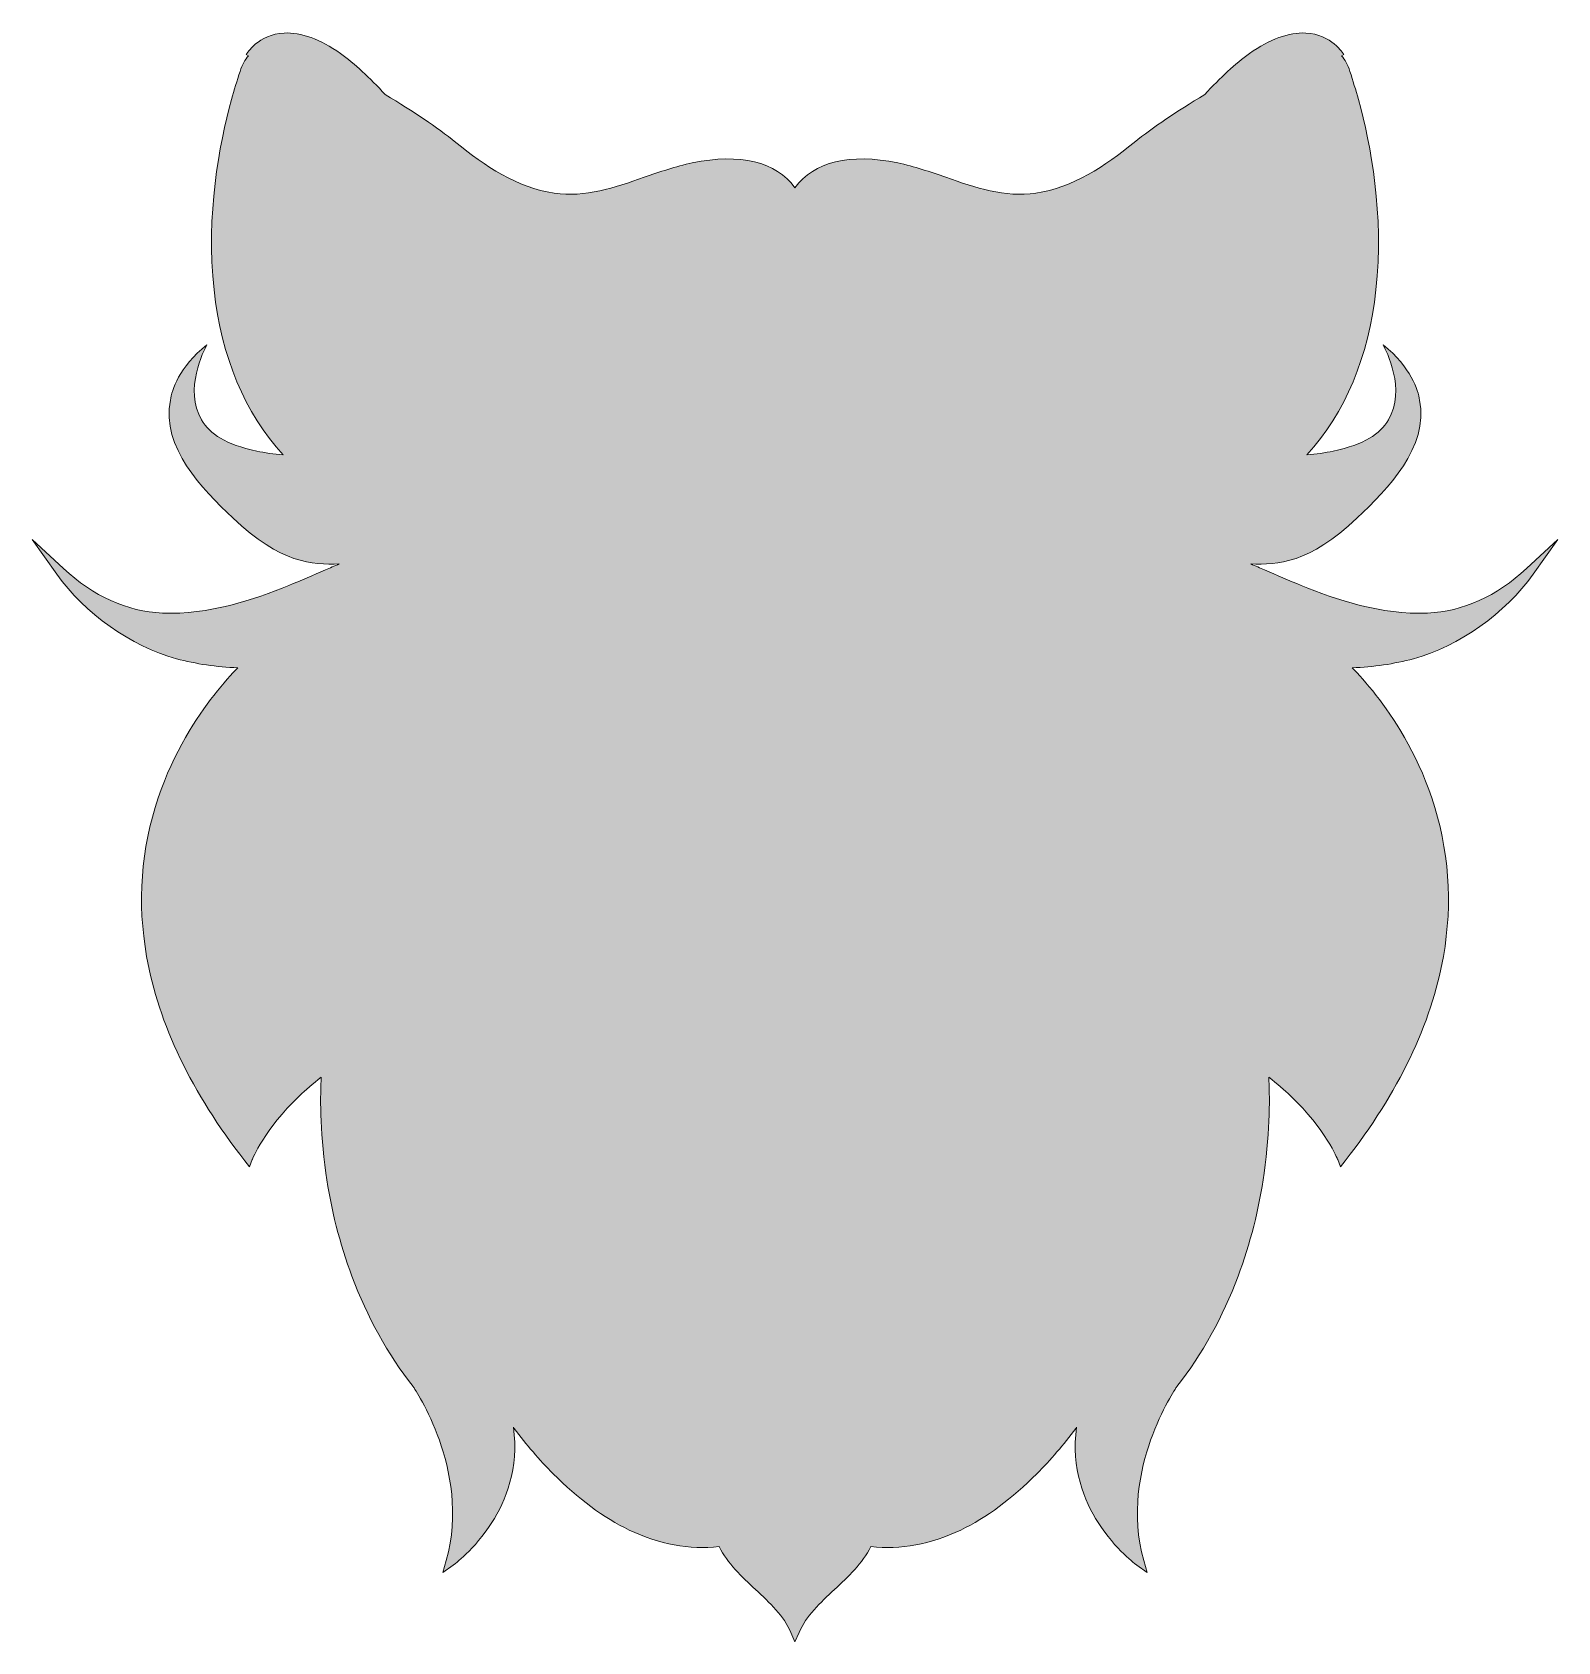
# Model space of a CAD drawing. Extents: x 126 to 2875, y -2951 to -49.
import ezdxf

# ---------------------------------------------------------------- set-up
doc = ezdxf.new("R2010")
doc.units = 0
doc.header["$MEASUREMENT"] = 0
doc.layers.add('Layer 1', color=7, linetype='Continuous')

msp = doc.modelspace()

# ---------------------------------------------------------------- hatches: boundary and pattern name
at = {"layer": 'Layer 1', "true_color": 0x002751}
h = msp.add_hatch(color=158, dxfattribs=at)
h.dxf.hatch_style = 2
edge = h.paths.add_edge_path()
edge.add_spline(control_points=[(2818.5, -1015.7), (2765.3, -1065.5), (2703.6, -1093.3), (2640.2, -1096.1), (2556.7, -1099.9), (2474.7, -1071.5), (2412.6, -1046.3), (2390.5, -1037.3), (2368.1, -1027.6), (2346.5, -1018.2), (2338.3, -1014.7), (2330, -1011.1), (2321.7, -1007.5), (2370.5, -1008.4), (2426.3, -1007.2), (2513.1, -924.6), (2568.8, -871.7), (2642.2, -798.1), (2625.8, -711.9), (2622.5, -694.5), (2611.1, -653.1), (2560.1, -612.5), (2565.4, -622.4), (2601.9, -692.9), (2569.5, -747.7), (2554.2, -773.7), (2526.8, -791.7), (2470, -804), (2455.6, -807.1), (2439.9, -809.4), (2422.8, -811), (2491.9, -734.8), (2533.7, -634.6), (2547.1, -513), (2561.9, -378.4), (2538.1, -252.2), (2515.5, -170.1), (2510.8, -153.2), (2505.7, -136.2), (2500.2, -119.6), (2496.1, -107.3), (2491, -97.9), (2485, -91.3), (2485, -91.3), (2489.1, -88.9), (2489.1, -88.9), (2488.2, -87.4), (2467.5, -52.8), (2420.6, -50.3), (2390.2, -48.8), (2356.1, -61.3), (2319.2, -87.4), (2293.7, -105.5), (2266.8, -130.2), (2238.6, -161.3), (2186.9, -192), (2146.5, -219.4), (2111.3, -247.6), (2059, -289.5), (2001.4, -329.6), (1934.4, -339), (1877.5, -346.9), (1826.3, -329.2), (1772.1, -310.4), (1744.2, -300.7), (1715.2, -290.7), (1685.5, -284.5), (1598.6, -266.6), (1534.9, -282), (1500.3, -329.1), (1465.7, -282), (1402, -266.6), (1315.1, -284.5), (1285.4, -290.7), (1256.5, -300.7), (1228.5, -310.4), (1174.3, -329.2), (1123.2, -346.9), (1066.3, -339), (999.3, -329.6), (941.6, -289.5), (889.3, -247.6), (854.2, -219.4), (813.7, -192), (762, -161.3), (733.8, -130.2), (706.9, -105.5), (681.4, -87.4), (644.5, -61.3), (610.4, -48.8), (580, -50.3), (533.1, -52.8), (512.4, -87.4), (511.5, -88.9), (511.5, -88.9), (515.6, -91.3), (515.6, -91.3), (509.6, -97.9), (504.5, -107.3), (500.4, -119.6), (494.9, -136.3), (489.8, -153.2), (485.1, -170.1), (462.5, -252.2), (438.7, -378.4), (453.5, -513), (466.9, -634.6), (508.7, -734.8), (577.8, -811), (560.8, -809.4), (545, -807.1), (530.6, -804), (473.8, -791.7), (446.4, -773.7), (431.1, -747.7), (398.8, -692.9), (435.3, -622.4), (440.5, -612.5), (389.5, -653.1), (378.1, -694.5), (374.8, -711.9), (358.5, -798.1), (431.8, -871.7), (487.5, -924.6), (574.4, -1007.2), (630.1, -1008.4), (678.9, -1007.5), (670.6, -1011.1), (662.4, -1014.7), (654.1, -1018.2), (632.5, -1027.6), (610.2, -1037.3), (588, -1046.3), (525.9, -1071.5), (443.9, -1099.9), (360.4, -1096.1), (297, -1093.3), (235.3, -1065.5), (182.1, -1015.7), (182.1, -1015.7), (125.9, -963.1), (125.9, -963.1), (125.9, -963.1), (170.2, -1026.1), (170.2, -1026.1), (219.8, -1096.3), (304.4, -1156.1), (385.8, -1178.3), (421, -1187.8), (458, -1193.3), (496.5, -1194.6), (485.6, -1205.7), (470.3, -1222.4), (453.1, -1244.5), (422.7, -1283.4), (380.7, -1347), (353, -1429.1), (321.9, -1521.3), (314.8, -1617.6), (332.1, -1715.2), (353.5, -1836.8), (413, -1960.6), (508.8, -2083.3), (508.8, -2083.3), (517.4, -2094.3), (517.4, -2094.3), (517.4, -2094.3), (522.4, -2081.2), (522.4, -2081.2), (522.6, -2080.7), (544, -2026.6), (607.3, -1966.4), (618.6, -1955.7), (631.6, -1944.4), (646.7, -1932.9), (644.9, -1962.9), (643.6, -2025.8), (655, -2105.7), (664.2, -2170.7), (680, -2233.3), (702, -2291.7), (729.4, -2364.8), (766.4, -2431.7), (812.2, -2490.4), (814, -2493.2), (839.6, -2531.2), (859.5, -2587.3), (878.3, -2640.4), (895.7, -2721.1), (871.9, -2804.1), (871.9, -2804.1), (865.6, -2825.8), (865.6, -2825.8), (865.6, -2825.8), (884.1, -2812.7), (884.1, -2812.7), (885.6, -2811.6), (922.9, -2784.7), (954.2, -2735.7), (978.8, -2697.1), (1003.3, -2638), (992.9, -2564), (993.5, -2564.8), (994, -2565.5), (994.5, -2566.2), (1016.2, -2595.3), (1039.8, -2622.7), (1064.5, -2647.6), (1109.2, -2692.6), (1155.4, -2726.8), (1201.7, -2749.1), (1255.7, -2775.1), (1310.1, -2785.1), (1363.6, -2778.9), (1378.9, -2809.5), (1404.3, -2833.2), (1429, -2856.2), (1455.2, -2880.6), (1479.9, -2903.6), (1493, -2933.9), (1493, -2933.9), (1500.3, -2950.7), (1500.3, -2950.7), (1500.3, -2950.7), (1507.6, -2933.9), (1507.6, -2933.9), (1520.7, -2903.6), (1545.4, -2880.6), (1571.6, -2856.2), (1596.3, -2833.2), (1621.8, -2809.5), (1637, -2778.9), (1690.5, -2785.1), (1744.9, -2775.1), (1798.9, -2749.1), (1845.3, -2726.8), (1891.4, -2692.6), (1936.1, -2647.6), (1960.9, -2622.7), (1984.4, -2595.3), (2006.1, -2566.2), (2006.6, -2565.5), (2007.1, -2564.8), (2007.7, -2564), (1997.3, -2638), (2021.8, -2697.1), (2046.5, -2735.7), (2077.7, -2784.7), (2115, -2811.6), (2116.5, -2812.7), (2116.5, -2812.7), (2135, -2825.8), (2135, -2825.8), (2135, -2825.8), (2128.7, -2804.1), (2128.7, -2804.1), (2104.9, -2721.1), (2122.3, -2640.4), (2141.1, -2587.3), (2161, -2531.2), (2186.6, -2493.2), (2188.5, -2490.4), (2234.2, -2431.7), (2271.3, -2364.8), (2298.6, -2291.7), (2320.6, -2233.3), (2336.4, -2170.7), (2345.6, -2105.7), (2357, -2025.8), (2355.7, -1962.9), (2353.9, -1932.9), (2369, -1944.4), (2382.1, -1955.7), (2393.3, -1966.4), (2456.6, -2026.6), (2478, -2080.7), (2478.2, -2081.2), (2478.2, -2081.2), (2483.3, -2094.3), (2483.3, -2094.3), (2483.3, -2094.3), (2491.9, -2083.3), (2491.9, -2083.3), (2587.6, -1960.6), (2647.1, -1836.8), (2668.6, -1715.2), (2685.8, -1617.6), (2678.7, -1521.3), (2647.6, -1429.1), (2619.9, -1347), (2577.9, -1283.4), (2547.6, -1244.5), (2530.3, -1222.4), (2515, -1205.7), (2504.1, -1194.6), (2542.7, -1193.3), (2579.6, -1187.8), (2614.8, -1178.3), (2696.2, -1156.1), (2780.8, -1096.3), (2830.4, -1026.1), (2830.4, -1026.1), (2874.8, -963.1), (2874.8, -963.1), (2874.8, -963.1), (2818.5, -1015.7), (2818.5, -1015.7)], knot_values=[0, 0, 0, 0, 1, 1, 1, 2, 2, 2, 3, 3, 3, 4, 4, 4, 5, 5, 5, 6, 6, 6, 7, 7, 7, 8, 8, 8, 9, 9, 9, 10, 10, 10, 11, 11, 11, 12, 12, 12, 13, 13, 13, 14, 14, 14, 15, 15, 15, 16, 16, 16, 17, 17, 17, 18, 18, 18, 19, 19, 19, 20, 20, 20, 21, 21, 21, 22, 22, 22, 23, 23, 23, 24, 24, 24, 25, 25, 25, 26, 26, 26, 27, 27, 27, 28, 28, 28, 29, 29, 29, 30, 30, 30, 31, 31, 31, 32, 32, 32, 33, 33, 33, 34, 34, 34, 35, 35, 35, 36, 36, 36, 37, 37, 37, 38, 38, 38, 39, 39, 39, 40, 40, 40, 41, 41, 41, 42, 42, 42, 43, 43, 43, 44, 44, 44, 45, 45, 45, 46, 46, 46, 47, 47, 47, 48, 48, 48, 49, 49, 49, 50, 50, 50, 51, 51, 51, 52, 52, 52, 53, 53, 53, 54, 54, 54, 55, 55, 55, 56, 56, 56, 57, 57, 57, 58, 58, 58, 59, 59, 59, 60, 60, 60, 61, 61, 61, 62, 62, 62, 63, 63, 63, 64, 64, 64, 65, 65, 65, 66, 66, 66, 67, 67, 67, 68, 68, 68, 69, 69, 69, 70, 70, 70, 71, 71, 71, 72, 72, 72, 73, 73, 73, 74, 74, 74, 75, 75, 75, 76, 76, 76, 77, 77, 77, 78, 78, 78, 79, 79, 79, 80, 80, 80, 81, 81, 81, 82, 82, 82, 83, 83, 83, 84, 84, 84, 85, 85, 85, 86, 86, 86, 87, 87, 87, 88, 88, 88, 89, 89, 89, 90, 90, 90, 91, 91, 91, 92, 92, 92, 93, 93, 93, 94, 94, 94, 95, 95, 95, 96, 96, 96, 97, 97, 97, 98, 98, 98, 99, 99, 99, 100, 100, 100, 101, 101, 101, 102, 102, 102, 102], degree=3, periodic=1)

# ---------------------------------------------------------------- linework, layer by layer
at = {"layer": 'Layer 1', "lineweight": 0}
msp.add_open_spline([(2818.5, -1015.7), (2765.3, -1065.5), (2703.6, -1093.3), (2640.2, -1096.1), (2556.7, -1099.9), (2474.7, -1071.5), (2412.6, -1046.3), (2390.5, -1037.3), (2368.1, -1027.6), (2346.5, -1018.2), (2338.3, -1014.7), (2330, -1011.1), (2321.7, -1007.5), (2370.5, -1008.4), (2426.3, -1007.2), (2513.1, -924.6), (2568.8, -871.7), (2642.2, -798.1), (2625.8, -711.9), (2622.5, -694.5), (2611.1, -653.1), (2560.1, -612.5), (2565.4, -622.4), (2601.9, -692.9), (2569.5, -747.7), (2554.2, -773.7), (2526.8, -791.7), (2470, -804), (2455.6, -807.1), (2439.9, -809.4), (2422.8, -811), (2491.9, -734.8), (2533.7, -634.6), (2547.1, -513), (2561.9, -378.4), (2538.1, -252.2), (2515.5, -170.1), (2510.8, -153.2), (2505.7, -136.2), (2500.2, -119.6), (2496.1, -107.3), (2491, -97.9), (2485, -91.3), (2485, -91.3), (2489.1, -88.9), (2489.1, -88.9), (2488.2, -87.4), (2467.5, -52.8), (2420.6, -50.3), (2390.2, -48.8), (2356.1, -61.3), (2319.2, -87.4), (2293.7, -105.5), (2266.8, -130.2), (2238.6, -161.3), (2186.9, -192), (2146.5, -219.4), (2111.3, -247.6), (2059, -289.5), (2001.4, -329.6), (1934.4, -339), (1877.5, -346.9), (1826.3, -329.2), (1772.1, -310.4), (1744.2, -300.7), (1715.2, -290.7), (1685.5, -284.5), (1598.6, -266.6), (1534.9, -282), (1500.3, -329.1), (1465.7, -282), (1402, -266.6), (1315.1, -284.5), (1285.4, -290.7), (1256.5, -300.7), (1228.5, -310.4), (1174.3, -329.2), (1123.2, -346.9), (1066.3, -339), (999.3, -329.6), (941.6, -289.5), (889.3, -247.6), (854.2, -219.4), (813.7, -192), (762, -161.3), (733.8, -130.2), (706.9, -105.5), (681.4, -87.4), (644.5, -61.3), (610.4, -48.8), (580, -50.3), (533.1, -52.8), (512.4, -87.4), (511.5, -88.9), (511.5, -88.9), (515.6, -91.3), (515.6, -91.3), (509.6, -97.9), (504.5, -107.3), (500.4, -119.6), (494.9, -136.3), (489.8, -153.2), (485.1, -170.1), (462.5, -252.2), (438.7, -378.4), (453.5, -513), (466.9, -634.6), (508.7, -734.8), (577.8, -811), (560.8, -809.4), (545, -807.1), (530.6, -804), (473.8, -791.7), (446.4, -773.7), (431.1, -747.7), (398.8, -692.9), (435.3, -622.4), (440.5, -612.5), (389.5, -653.1), (378.1, -694.5), (374.8, -711.9), (358.5, -798.1), (431.8, -871.7), (487.5, -924.6), (574.4, -1007.2), (630.1, -1008.4), (678.9, -1007.5), (670.6, -1011.1), (662.4, -1014.7), (654.1, -1018.2), (632.5, -1027.6), (610.2, -1037.3), (588, -1046.3), (525.9, -1071.5), (443.9, -1099.9), (360.4, -1096.1), (297, -1093.3), (235.3, -1065.5), (182.1, -1015.7), (182.1, -1015.7), (125.9, -963.1), (125.9, -963.1), (125.9, -963.1), (170.2, -1026.1), (170.2, -1026.1), (219.8, -1096.3), (304.4, -1156.1), (385.8, -1178.3), (421, -1187.8), (458, -1193.3), (496.5, -1194.6), (485.6, -1205.7), (470.3, -1222.4), (453.1, -1244.5), (422.7, -1283.4), (380.7, -1347), (353, -1429.1), (321.9, -1521.3), (314.8, -1617.6), (332.1, -1715.2), (353.5, -1836.8), (413, -1960.6), (508.8, -2083.3), (508.8, -2083.3), (517.4, -2094.3), (517.4, -2094.3), (517.4, -2094.3), (522.4, -2081.2), (522.4, -2081.2), (522.6, -2080.7), (544, -2026.6), (607.3, -1966.4), (618.6, -1955.7), (631.6, -1944.4), (646.7, -1932.9), (644.9, -1962.9), (643.6, -2025.8), (655, -2105.7), (664.2, -2170.7), (680, -2233.3), (702, -2291.7), (729.4, -2364.8), (766.4, -2431.7), (812.2, -2490.4), (814, -2493.2), (839.6, -2531.2), (859.5, -2587.3), (878.3, -2640.4), (895.7, -2721.1), (871.9, -2804.1), (871.9, -2804.1), (865.6, -2825.8), (865.6, -2825.8), (865.6, -2825.8), (884.1, -2812.7), (884.1, -2812.7), (885.6, -2811.6), (922.9, -2784.7), (954.2, -2735.7), (978.8, -2697.1), (1003.3, -2638), (992.9, -2564), (993.5, -2564.8), (994, -2565.5), (994.5, -2566.2), (1016.2, -2595.3), (1039.8, -2622.7), (1064.5, -2647.6), (1109.2, -2692.6), (1155.4, -2726.8), (1201.7, -2749.1), (1255.7, -2775.1), (1310.1, -2785.1), (1363.6, -2778.9), (1378.9, -2809.5), (1404.3, -2833.2), (1429, -2856.2), (1455.2, -2880.6), (1479.9, -2903.6), (1493, -2933.9), (1493, -2933.9), (1500.3, -2950.7), (1500.3, -2950.7), (1500.3, -2950.7), (1507.6, -2933.9), (1507.6, -2933.9), (1520.7, -2903.6), (1545.4, -2880.6), (1571.6, -2856.2), (1596.3, -2833.2), (1621.8, -2809.5), (1637, -2778.9), (1690.5, -2785.1), (1744.9, -2775.1), (1798.9, -2749.1), (1845.3, -2726.8), (1891.4, -2692.6), (1936.1, -2647.6), (1960.9, -2622.7), (1984.4, -2595.3), (2006.1, -2566.2), (2006.6, -2565.5), (2007.1, -2564.8), (2007.7, -2564), (1997.3, -2638), (2021.8, -2697.1), (2046.5, -2735.7), (2077.7, -2784.7), (2115, -2811.6), (2116.5, -2812.7), (2116.5, -2812.7), (2135, -2825.8), (2135, -2825.8), (2135, -2825.8), (2128.7, -2804.1), (2128.7, -2804.1), (2104.9, -2721.1), (2122.3, -2640.4), (2141.1, -2587.3), (2161, -2531.2), (2186.6, -2493.2), (2188.5, -2490.4), (2234.2, -2431.7), (2271.3, -2364.8), (2298.6, -2291.7), (2320.6, -2233.3), (2336.4, -2170.7), (2345.6, -2105.7), (2357, -2025.8), (2355.7, -1962.9), (2353.9, -1932.9), (2369, -1944.4), (2382.1, -1955.7), (2393.3, -1966.4), (2456.6, -2026.6), (2478, -2080.7), (2478.2, -2081.2), (2478.2, -2081.2), (2483.3, -2094.3), (2483.3, -2094.3), (2483.3, -2094.3), (2491.9, -2083.3), (2491.9, -2083.3), (2587.6, -1960.6), (2647.1, -1836.8), (2668.6, -1715.2), (2685.8, -1617.6), (2678.7, -1521.3), (2647.6, -1429.1), (2619.9, -1347), (2577.9, -1283.4), (2547.6, -1244.5), (2530.3, -1222.4), (2515, -1205.7), (2504.1, -1194.6), (2542.7, -1193.3), (2579.6, -1187.8), (2614.8, -1178.3), (2696.2, -1156.1), (2780.8, -1096.3), (2830.4, -1026.1), (2830.4, -1026.1), (2874.8, -963.1), (2874.8, -963.1), (2874.8, -963.1), (2818.5, -1015.7), (2818.5, -1015.7)], degree=3, knots=[0, 0, 0, 0, 1, 1, 1, 2, 2, 2, 3, 3, 3, 4, 4, 4, 5, 5, 5, 6, 6, 6, 7, 7, 7, 8, 8, 8, 9, 9, 9, 10, 10, 10, 11, 11, 11, 12, 12, 12, 13, 13, 13, 14, 14, 14, 15, 15, 15, 16, 16, 16, 17, 17, 17, 18, 18, 18, 19, 19, 19, 20, 20, 20, 21, 21, 21, 22, 22, 22, 23, 23, 23, 24, 24, 24, 25, 25, 25, 26, 26, 26, 27, 27, 27, 28, 28, 28, 29, 29, 29, 30, 30, 30, 31, 31, 31, 32, 32, 32, 33, 33, 33, 34, 34, 34, 35, 35, 35, 36, 36, 36, 37, 37, 37, 38, 38, 38, 39, 39, 39, 40, 40, 40, 41, 41, 41, 42, 42, 42, 43, 43, 43, 44, 44, 44, 45, 45, 45, 46, 46, 46, 47, 47, 47, 48, 48, 48, 49, 49, 49, 50, 50, 50, 51, 51, 51, 52, 52, 52, 53, 53, 53, 54, 54, 54, 55, 55, 55, 56, 56, 56, 57, 57, 57, 58, 58, 58, 59, 59, 59, 60, 60, 60, 61, 61, 61, 62, 62, 62, 63, 63, 63, 64, 64, 64, 65, 65, 65, 66, 66, 66, 67, 67, 67, 68, 68, 68, 69, 69, 69, 70, 70, 70, 71, 71, 71, 72, 72, 72, 73, 73, 73, 74, 74, 74, 75, 75, 75, 76, 76, 76, 77, 77, 77, 78, 78, 78, 79, 79, 79, 80, 80, 80, 81, 81, 81, 82, 82, 82, 83, 83, 83, 84, 84, 84, 85, 85, 85, 86, 86, 86, 87, 87, 87, 88, 88, 88, 89, 89, 89, 90, 90, 90, 91, 91, 91, 92, 92, 92, 93, 93, 93, 94, 94, 94, 95, 95, 95, 96, 96, 96, 97, 97, 97, 98, 98, 98, 99, 99, 99, 100, 100, 100, 101, 101, 101, 102, 102, 102, 102], dxfattribs=at)

doc.saveas('drawing.dxf')
